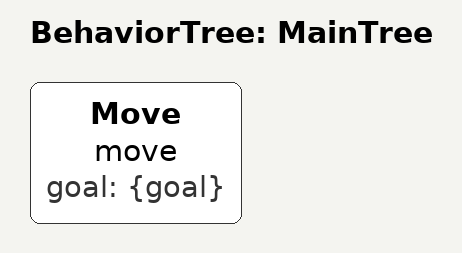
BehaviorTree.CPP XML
<root main_tree_to_execute = "MainTree" >
    <BehaviorTree ID="MainTree">
        <Move    name="move" goal="{goal}"/>
    </BehaviorTree>
</root>
